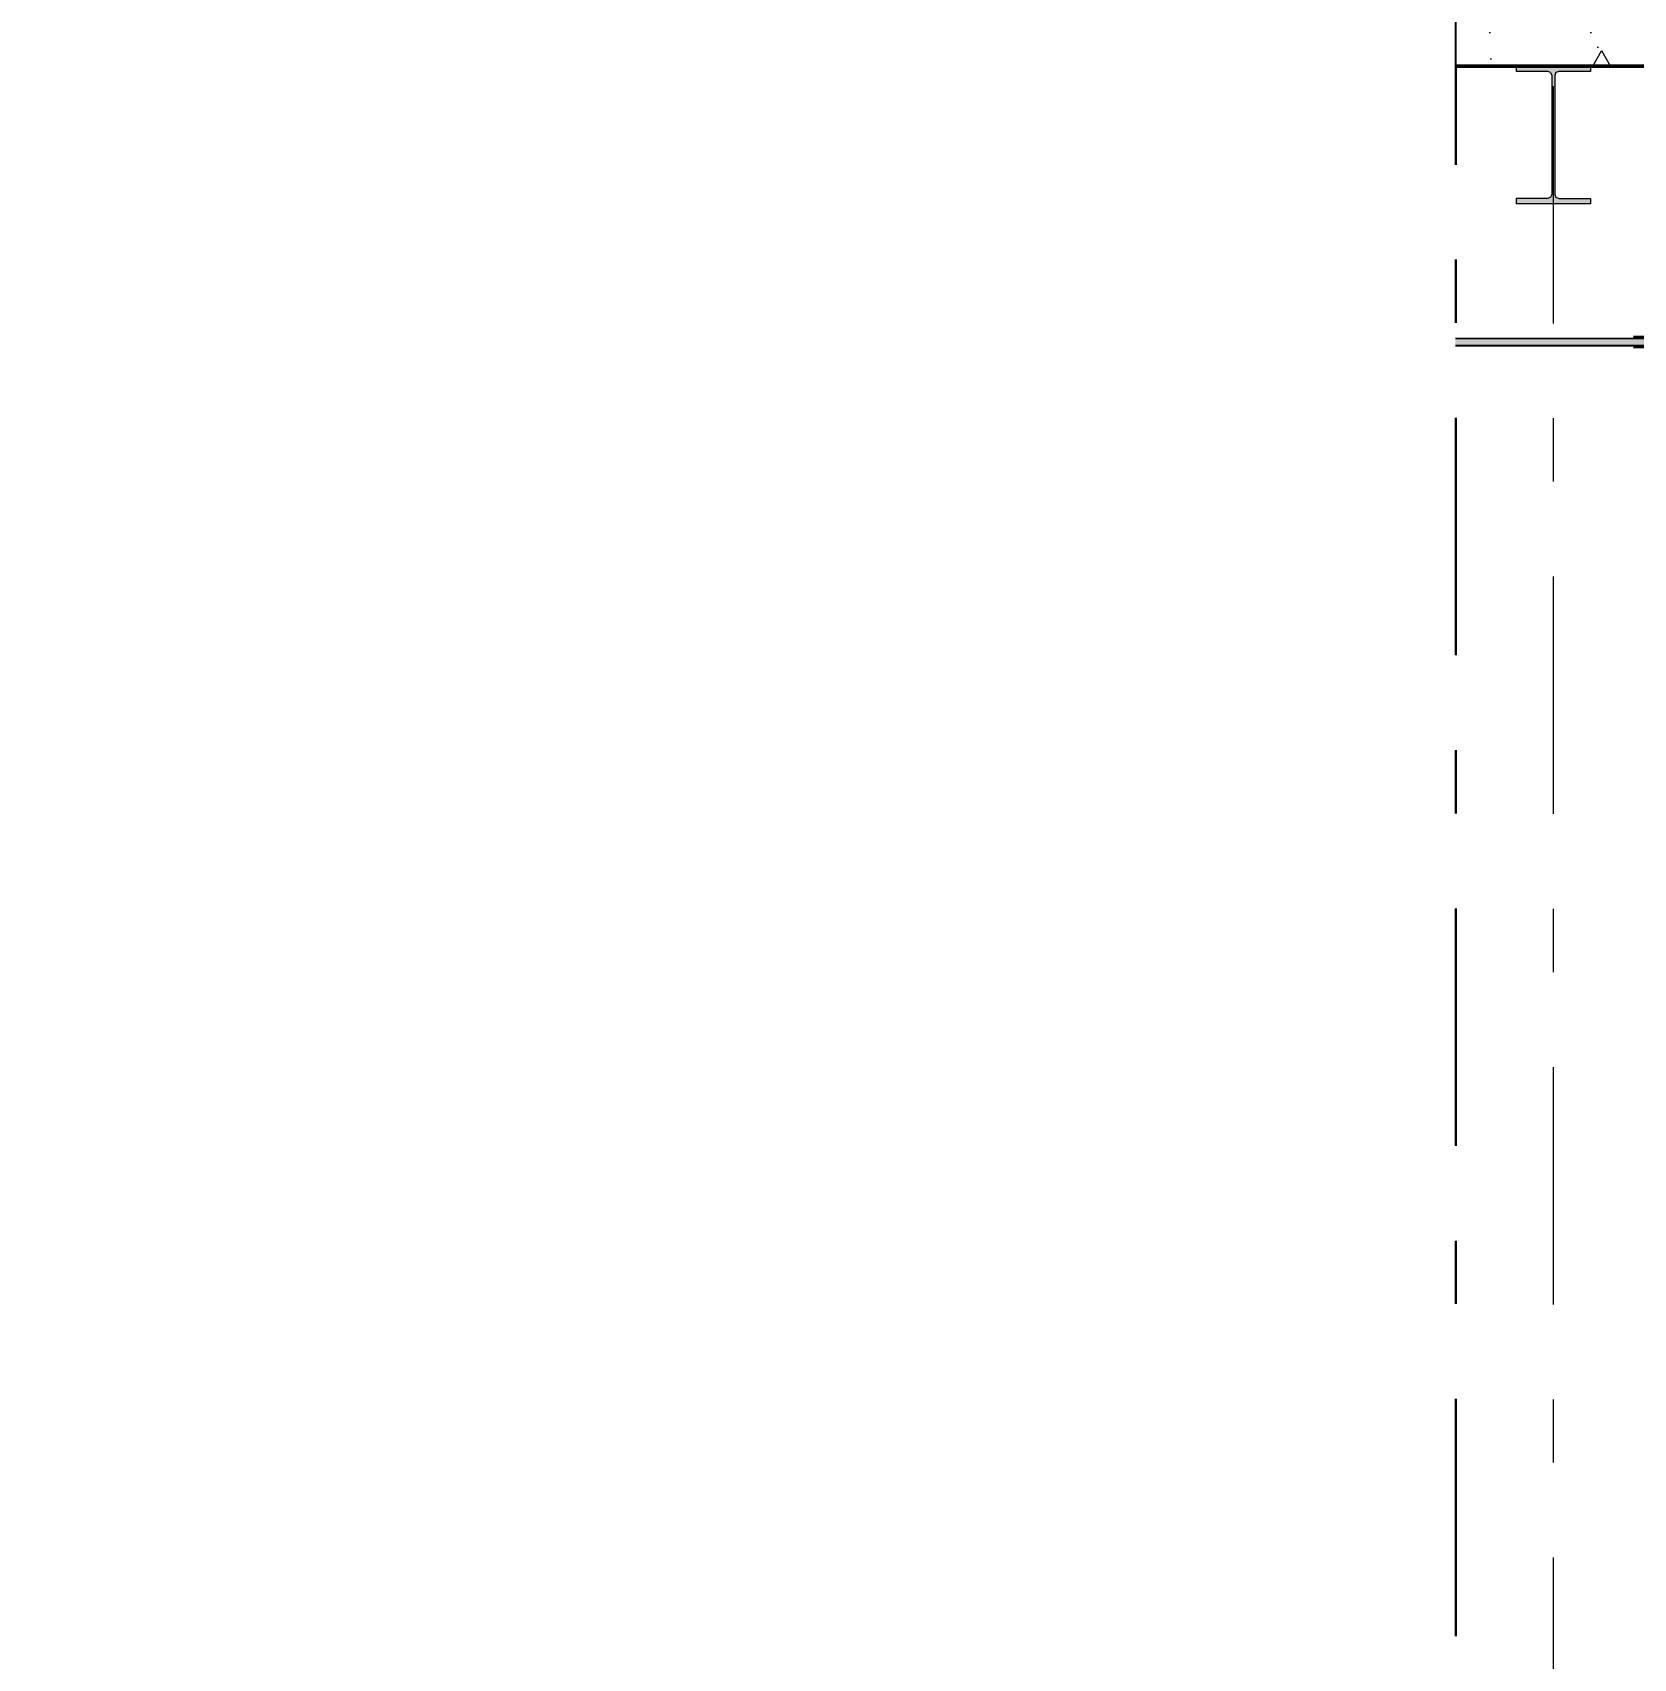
# Model space of a CAD drawing. Header units: millimetres. Extents: x -48147 to 1428745, y -495156 to 18123.
# Drawn here: x 1365083 to 1368652, y -481749 to -478124 of the extents above; entities that cross this region are included whole.
import ezdxf
from ezdxf.enums import TextEntityAlignment as Align

# ---------------------------------------------------------------- set-up
doc = ezdxf.new("R2010")
doc.units = ezdxf.units.MM
doc.header["$MEASUREMENT"] = 0
doc.linetypes.add('Double Dashed', pattern=[1093.611073, 529.166651, -211.666656, 141.111112, -211.666656])
doc.linetypes.add('Wipeout_Contour', pattern=[1000, 0, -1000])
for name, color, linetype in [('A-230-M_FLOOR.IFC Import', 7, 'Continuous'), ('A-25-M_Wall_Int', 7, 'Continuous'), ('A-95-D_1_100', 7, 'Continuous'), ('A-95-P_Drawing', 7, 'Continuous'), ('New_A-15-MG_Structural_Grid_Phase_2', 7, 'Continuous'), ('New_A-20-M_Ceiling', 7, 'Continuous'), ('New_A-25-M_Curtain_Wall', 7, 'Continuous'), ('S-280-M_STRUCT_FRAME.IFC Import', 7, 'Continuous')]:
    doc.layers.add(name, color=color, linetype=linetype)
for name, color, linetype, lineweight, true_color in [('A-230-M_FLOOR.IFC Import_Pen_No__109', 7, 'Continuous', 15, 0xa6a6a6), ('A-230-M_FLOOR.IFC Import_Pen_No__29', 7, 'Continuous', 50, 0x2a2a2a), ('New_A-15-MG_Structural_Grid_Phase_2_Pen_No__222', 7, 'Continuous', 13, 0x65af33), ('New_A-20-M_Ceiling_Pen_No__107', 7, 'Continuous', 15, 0xa6a6a6), ('New_A-20-M_Ceiling_Pen_No__29', 7, 'Continuous', 50, 0x2a2a2a), ('New_A-25-M_Curtain_Wall_Pen_No__144', 7, 'Continuous', 0, 0xc8c8c8), ('New_A-25-M_Curtain_Wall_Pen_No__165', 7, 'Continuous', 0, 0x006060), ('New_A-25-M_Curtain_Wall_Pen_No__27', 7, 'Continuous', 50, 0x2a2a2a)]:
    doc.layers.add(name, color=color, linetype=linetype, lineweight=lineweight, true_color=true_color)
for name, color, linetype, lineweight in [('A-25-M_Wall_Int_Pen_No__87', 8, 'Continuous', 20), ('A-95-D_1_100_Pen_No__1', 7, 'Continuous', 13), ('A-95-P_Drawing_Pen_No__194', 7, 'Continuous', 25), ('New_A-20-M_Ceiling_Pen_No__89', 8, 'Continuous', 20), ('New_A-25-M_Curtain_Wall_Pen_No__1', 7, 'Continuous', 13), ('New_A-25-M_Curtain_Wall_Pen_No__4', 7, 'Continuous', 20), ('New_A-25-M_Curtain_Wall_Pen_No__85', 8, 'Continuous', 20), ('New_A-25-M_Curtain_Wall_Pen_No__87', 8, 'Continuous', 20), ('S-280-M_STRUCT_FRAME.IFC Import_Pen_No__1', 7, 'Continuous', 13), ('S-280-M_STRUCT_FRAME.IFC Import_Pen_No__160', 5, 'Continuous', 200), ('S-280-M_STRUCT_FRAME.IFC Import_Pen_No__90', 8, 'Continuous', 20)]:
    doc.layers.add(name, color=color, linetype=linetype, lineweight=lineweight)
doc.styles.add('GENERATED_STYLE_1', font='')
doc.styles.add('GENERATED_STYLE_2', font='')
doc.styles.get('GENERATED_STYLE_1').set_extended_font_data('Arial')
doc.styles.get('GENERATED_STYLE_2').set_extended_font_data('Swis721 BT')
doc.dimstyles.new('GENERATED_STYLE__2', dxfattribs={"dimtxt": 300, "dimasz": 95, "dimexe": 0.18, "dimexo": 0, "dimgap": 0.09, "dimtad": 1, "dimdec": 0, "dimzin": 0, "dimdsep": 46, "dimtxsty": 'GENERATED_STYLE_1', "dimblk": 'ARROWHEAD_2', "dimblk1": 'ARROWHEAD_2', "dimblk2": 'ARROWHEAD_2', "dimcen": 0.09, "dimclrd": 7, "dimclre": 7, "dimclrt": 7, "dimadec": 0, "dimazin": 0, "dimtfac": 1, "dimtdec": 4, "dimtmove": 0, "dimatfit": 3, "dimfxl": 1, "dimtolj": 1, "dimtzin": 0, "dimarcsym": 0})

# ---------------------------------------------------------------- blocks, each defined once
blk = doc.blocks.new('Section Elem_95_2', base_point=(1341556.5, -489899))
at = {"color": 254, "linetype": 'Wipeout_Contour', "lineweight": 0, "ltscale": 5785577.246110495}
blk.add_wipeout([(1365167.5, -477042), (1365142.4, -477042), (1365142.4, -478798.8), (1365167.5, -478798.8)], dxfattribs=at).dxf.layer = 'New_A-25-M_Curtain_Wall'
at = {"color": 254, "linetype": 'Wipeout_Contour', "lineweight": 0, "ltscale": 5786306.334087869}
blk.add_wipeout([(1365543.6, -476999), (1365167.5, -476999), (1365167.5, -478798.8), (1365543.6, -478798.8)], dxfattribs=at).dxf.layer = 'New_A-25-M_Curtain_Wall'
at = {"layer": 'New_A-25-M_Curtain_Wall_Pen_No__85', "linetype": 'Continuous'}
h = blk.add_hatch(dxfattribs=at)
h.set_pattern_fill('Batt_Insulation_0002', color=256, style=0, pattern_type=2)
h.set_pattern_definition([(60, (1341556.51, -489898.95), (-43.30127, 25), []), (120, (1341556.51, -489898.95), (43.30127, 25), [])])
h.paths.add_polyline_path([(1365543.6, -476999), (1365167.5, -476999), (1365167.5, -478798.8), (1365543.6, -478798.8)])
at = {"layer": 'New_A-25-M_Curtain_Wall_Pen_No__27', "linetype": 'Continuous'}
for p, q in [((1365167.5, -476999), (1365167.5, -478798.8)), ((1365543.6, -476999), (1365167.5, -476999)), ((1365543.6, -476999), (1365543.6, -477042)), ((1365543.6, -477042), (1365543.6, -478798.8)), ((1365543.6, -478798.8), (1365167.5, -478798.8))]:
    blk.add_line(p, q, dxfattribs=at)
at = {"layer": 'New_A-25-M_Curtain_Wall_Pen_No__87', "linetype": 'Continuous'}
blk.add_line((1365142.4, -478798.8), (1365167.5, -478798.8), dxfattribs=at)
blk = doc.blocks.new('Section Elem_202_2', base_point=(1341556.5, -489899))
at = {"color": 254, "linetype": 'Wipeout_Contour', "lineweight": 0, "ltscale": 5788444.670813248}
blk.add_wipeout([(1365661.5, -478799), (1365543.6, -478799), (1365543.6, -478824), (1365661.5, -478824)], dxfattribs=at).dxf.layer = 'New_A-20-M_Ceiling'
at = {"color": 254, "linetype": 'Wipeout_Contour', "lineweight": 0, "ltscale": 5797750.387644633}
blk.add_wipeout([(1367919.7, -478804), (1368222.5, -478804), (1368222.5, -478799), (1367919.7, -478799)], dxfattribs=at).dxf.layer = 'New_A-20-M_Ceiling'
at = {"layer": 'New_A-20-M_Ceiling_Pen_No__107', "linetype": 'Continuous'}
blk.add_hatch(color=256, dxfattribs=at).paths.add_polyline_path([(1365661.5, -478799), (1365661.5, -478824), (1367919.7, -478824), (1367919.7, -478799)])
at = {"layer": 'New_A-20-M_Ceiling_Pen_No__29', "linetype": 'Continuous'}
for p, q in [((1365661.5, -478799), (1365661.5, -478824)), ((1367919.7, -478799), (1365661.5, -478799)), ((1367919.7, -478824), (1365661.5, -478824)), ((1367919.7, -478799), (1367919.7, -478824))]:
    blk.add_line(p, q, dxfattribs=at)
at = {"layer": 'New_A-20-M_Ceiling_Pen_No__89', "linetype": 'Continuous'}
for p, q in [((1365543.6, -478799), (1365661.5, -478799)), ((1365543.6, -478824), (1365661.5, -478824)), ((1367919.7, -478799), (1368222.5, -478799))]:
    blk.add_line(p, q, dxfattribs=at)
blk = doc.blocks.new('Section Elem_224_2', base_point=(1341556.5, -489899))
at = {"layer": 'New_A-25-M_Curtain_Wall_Pen_No__27', "linetype": 'Continuous'}
for p, q in [((1365062.1, -478799), (1365062.1, -478814)), ((1365142.4, -478814), (1365062.1, -478814)), ((1365142.4, -478799), (1365142.4, -478814)), ((1365543.6, -478799), (1365142.4, -478799)), ((1365543.6, -478799), (1365543.6, -478849)), ((1365062.1, -478834), (1365062.1, -478849)), ((1365142.4, -478834), (1365062.1, -478834)), ((1365142.4, -478834), (1365142.4, -478849)), ((1365543.6, -478849), (1365142.4, -478849))]:
    blk.add_line(p, q, dxfattribs=at)
at = {"color": 254, "linetype": 'Wipeout_Contour', "lineweight": 0, "ltscale": 5785046.317333014}
blk.add_wipeout([(1365024.5, -478799), (1364371.2, -478799), (1364371.2, -478849), (1365024.5, -478849)], dxfattribs=at).dxf.layer = 'New_A-25-M_Curtain_Wall'
at = {"layer": 'New_A-25-M_Curtain_Wall_Pen_No__144', "linetype": 'Continuous'}
blk.add_hatch(color=256, dxfattribs=at).paths.add_polyline_path([(1365142.4, -478834), (1365142.4, -478849), (1365543.6, -478849), (1365543.6, -478799), (1365142.4, -478799), (1365142.4, -478814), (1365062.1, -478814), (1365062.1, -478799), (1365024.5, -478799), (1365024.5, -478849), (1365062.1, -478849), (1365062.1, -478834)])
at = {"layer": 'New_A-25-M_Curtain_Wall_Pen_No__27', "linetype": 'Continuous'}
for p, q in [((1365024.5, -478799), (1365024.5, -478849)), ((1365062.1, -478799), (1365024.5, -478799)), ((1365062.1, -478849), (1365024.5, -478849))]:
    blk.add_line(p, q, dxfattribs=at)
at = {"layer": 'New_A-25-M_Curtain_Wall_Pen_No__4', "linetype": 'Continuous'}
for p, q in [((1364371.1, -478799), (1365024.5, -478799)), ((1364371.1, -478849), (1365024.5, -478849))]:
    blk.add_line(p, q, dxfattribs=at)
blk = doc.blocks.new('Section Elem_230_2', base_point=(1341556.5, -489899))
at = {"layer": 'New_A-25-M_Curtain_Wall_Pen_No__1', "linetype": 'Continuous'}
blk.add_line((1365142.4, -478849), (1365142.4, -481749), dxfattribs=at)
at = {"color": 254, "linetype": 'Wipeout_Contour', "lineweight": 0, "ltscale": 7234627.596585339}
blk.add_wipeout([(1364377.1, -481749), (1365024.5, -481749), (1365062.1, -481749), (1365062.1, -478849), (1364377.1, -478849)], dxfattribs=at).dxf.layer = 'New_A-25-M_Curtain_Wall'
at = {"layer": 'New_A-25-M_Curtain_Wall_Pen_No__165', "linetype": 'Continuous', "lineweight": 0, "true_color": 0x001818}
blk.add_hatch(color=168, dxfattribs=at).paths.add_polyline_path([(1365142.4, -481764), (1365142.4, -478834), (1365062.1, -478834), (1365062.1, -481764)])
at = {"layer": 'New_A-25-M_Curtain_Wall_Pen_No__1', "linetype": 'Continuous'}
blk.add_line((1365062.1, -478849), (1365062.1, -481749), dxfattribs=at)
blk = doc.blocks.new('Section Elem_232_2', base_point=(1341556.5, -489899))
at = {"layer": 'New_A-25-M_Curtain_Wall_Pen_No__1', "linetype": 'Continuous'}
blk.add_line((1365142.4, -477042), (1365142.4, -478799), dxfattribs=at)
at = {"color": 254, "linetype": 'Wipeout_Contour', "lineweight": 0, "ltscale": 7230495.364973722}
blk.add_wipeout([(1364377.1, -478799), (1365024.5, -478799), (1365062.1, -478799), (1365062.1, -477042), (1364377.1, -477042)], dxfattribs=at).dxf.layer = 'New_A-25-M_Curtain_Wall'
at = {"layer": 'New_A-25-M_Curtain_Wall_Pen_No__165', "linetype": 'Continuous', "lineweight": 0, "true_color": 0x001818}
blk.add_hatch(color=168, dxfattribs=at).paths.add_polyline_path([(1365142.4, -478814), (1365142.4, -477027), (1365062.1, -477027), (1365062.1, -478814)])
at = {"layer": 'New_A-25-M_Curtain_Wall_Pen_No__1', "linetype": 'Continuous'}
blk.add_line((1365062.1, -477042), (1365062.1, -478799), dxfattribs=at)
blk = doc.blocks.new('Section Elem_326_2', base_point=(1341556.5, -489899))
at = {"color": 254, "linetype": 'Wipeout_Contour', "lineweight": 0, "ltscale": 5797207.477053342}
blk.add_wipeout([(1367919.7, -478804), (1367919.7, -478824), (1367926.2, -478824), (1367926.2, -478804)], dxfattribs=at).dxf.layer = 'New_A-20-M_Ceiling'
at = {"layer": 'New_A-20-M_Ceiling_Pen_No__107', "linetype": 'Continuous'}
blk.add_hatch(color=256, dxfattribs=at).paths.add_polyline_path([(1367926.2, -478804), (1367926.2, -478824), (1374098.5, -478824), (1374098.5, -478804)])
at = {"layer": 'New_A-20-M_Ceiling_Pen_No__29', "linetype": 'Continuous'}
for p, q in [((1367926.2, -478804), (1367926.2, -478824)), ((1374098.5, -478804), (1367926.2, -478804)), ((1374098.5, -478824), (1367926.2, -478824))]:
    blk.add_line(p, q, dxfattribs=at)
at = {"layer": 'New_A-20-M_Ceiling_Pen_No__89', "linetype": 'Continuous'}
for p, q in [((1367919.7, -478804), (1367926.2, -478804)), ((1367919.7, -478824), (1367926.2, -478824))]:
    blk.add_line(p, q, dxfattribs=at)
blk = doc.blocks.new('Section Elem_340_2', base_point=(1341556.5, -489899))
at = {"color": 254, "linetype": 'Wipeout_Contour', "lineweight": 0, "ltscale": 17377614.70185858}
blk.add_wipeout([(1365543.6, -478798.8), (1365142.4, -478798.8), (1365142.4, -478799), (1368222.5, -478799), (1368222.5, -478653.6), (1367032, -478653.6), (1367032, -478709.5), (1367041.3, -478718.4), (1367063.8, -478722.2), (1367281.8, -478722.2), (1367281.8, -478743.5), (1365543.6, -478743.5)], dxfattribs=at).dxf.layer = 'A-25-M_Wall_Int'
at = {"color": 254, "linetype": 'Wipeout_Contour', "lineweight": 0, "ltscale": 11584708.56456539}
blk.add_wipeout([(1365142.4, -478849), (1365142.4, -481749), (1365543.6, -481749), (1365543.6, -481799), (1368222.5, -481799), (1368222.5, -478824), (1365543.6, -478824), (1365543.6, -478849)], dxfattribs=at).dxf.layer = 'A-25-M_Wall_Int'
blk = doc.blocks.new('Section Elem_350_2', base_point=(1341556.5, -489899))
at = {"color": 254, "linetype": 'Wipeout_Contour', "lineweight": 0, "ltscale": 5798234.122844413}
blk.add_wipeout([(1368222.5, -478653.6), (1368222.5, -478804), (1368226.8, -478804), (1368226.8, -478653.6)], dxfattribs=at).dxf.layer = 'A-25-M_Wall_Int'
at = {"color": 254, "linetype": 'Wipeout_Contour', "lineweight": 0, "ltscale": 5800330.710812486}
blk.add_wipeout([(1368222.5, -478824), (1368222.5, -481799), (1368226.8, -481799), (1368226.8, -478824)], dxfattribs=at).dxf.layer = 'A-25-M_Wall_Int'
at = {"color": 254, "linetype": 'Wipeout_Contour', "lineweight": 0, "ltscale": 11595665.67299231}
blk.add_wipeout([(1368222.9, -478215.2), (1368222.6, -478222.5), (1368222.6, -478630.1), (1368222.9, -478637.3), (1368223.6, -478640.3), (1368226.8, -478640.3), (1368226.8, -478212.3), (1368223.6, -478212.3)], dxfattribs=at).dxf.layer = 'A-25-M_Wall_Int'
at = {"color": 254, "linetype": 'Wipeout_Contour', "lineweight": 0, "ltscale": 5800361.10426545}
blk.add_wipeout([(1368226.8, -478824), (1368226.8, -481799), (1368238.6, -481799), (1368238.6, -478824)], dxfattribs=at).dxf.layer = 'A-25-M_Wall_Int'
at = {"color": 254, "linetype": 'Wipeout_Contour', "lineweight": 0, "ltscale": 14494910.67385662}
blk.add_wipeout([(1368226.8, -478212.3), (1368226.8, -478640.3), (1368235.2, -478640.3), (1368235.2, -478653.6), (1368226.8, -478653.6), (1368226.8, -478804), (1368238.6, -478804), (1368238.6, -478199), (1368235.2, -478199), (1368235.2, -478212.3)], dxfattribs=at).dxf.layer = 'A-25-M_Wall_Int'
at = {"color": 254, "linetype": 'Wipeout_Contour', "lineweight": 0, "ltscale": 5800419.104352092}
blk.add_wipeout([(1368238.6, -481799), (1368257.5, -481799), (1368257.5, -478824), (1368238.6, -478824)], dxfattribs=at).dxf.layer = 'A-25-M_Wall_Int'
at = {"layer": 'A-25-M_Wall_Int_Pen_No__87', "linetype": 'Continuous'}
blk.add_line((1368222.5, -478824), (1368222.5, -481799), dxfattribs=at)
at = {"color": 254, "linetype": 'Wipeout_Contour', "lineweight": 0, "ltscale": 5798022.451184051}
blk.add_wipeout([(1368257.5, -478199), (1368238.6, -478199), (1368238.6, -478804), (1368257.5, -478804)], dxfattribs=at).dxf.layer = 'A-25-M_Wall_Int'
at = {"color": 254, "linetype": 'Wipeout_Contour', "lineweight": 0, "ltscale": 5800502.948872443}
blk.add_wipeout([(1368257.5, -481799), (1368283, -481799), (1368283, -478824), (1368257.5, -478824)], dxfattribs=at).dxf.layer = 'A-25-M_Wall_Int'
at = {"layer": 'A-25-M_Wall_Int_Pen_No__87', "linetype": 'Continuous'}
blk.add_line((1368222.5, -478653.6), (1368222.5, -478804), dxfattribs=at)
at = {"color": 254, "linetype": 'Wipeout_Contour', "lineweight": 0, "ltscale": 5798106.330352263}
blk.add_wipeout([(1368283, -478199), (1368257.5, -478199), (1368257.5, -478804), (1368283, -478804)], dxfattribs=at).dxf.layer = 'A-25-M_Wall_Int'
at = {"color": 254, "linetype": 'Wipeout_Contour', "lineweight": 0, "ltscale": 5800610.090425138}
blk.add_wipeout([(1368283, -481799), (1368314.3, -481799), (1368314.3, -478824), (1368283, -478824)], dxfattribs=at).dxf.layer = 'A-25-M_Wall_Int'
at = {"color": 254, "linetype": 'Wipeout_Contour', "lineweight": 0, "ltscale": 5798213.516178627}
blk.add_wipeout([(1368314.3, -478199), (1368283, -478199), (1368283, -478804), (1368314.3, -478804)], dxfattribs=at).dxf.layer = 'A-25-M_Wall_Int'
at = {"color": 254, "linetype": 'Wipeout_Contour', "lineweight": 0, "ltscale": 5800737.27355831}
blk.add_wipeout([(1368314.3, -481799), (1368350.4, -481799), (1368350.4, -478824), (1368314.3, -478824)], dxfattribs=at).dxf.layer = 'A-25-M_Wall_Int'
at = {"color": 254, "linetype": 'Wipeout_Contour', "lineweight": 0, "ltscale": 5798340.751865062}
blk.add_wipeout([(1368350.4, -478199), (1368314.3, -478199), (1368314.3, -478804), (1368350.4, -478804)], dxfattribs=at).dxf.layer = 'A-25-M_Wall_Int'
at = {"color": 254, "linetype": 'Wipeout_Contour', "lineweight": 0, "ltscale": 5800880.63410973}
blk.add_wipeout([(1368350.4, -481799), (1368390.3, -481799), (1368390.3, -478824), (1368350.4, -478824)], dxfattribs=at).dxf.layer = 'A-25-M_Wall_Int'
at = {"color": 254, "linetype": 'Wipeout_Contour', "lineweight": 0, "ltscale": 5798484.171651667}
blk.add_wipeout([(1368390.3, -478199), (1368350.4, -478199), (1368350.4, -478804), (1368390.3, -478804)], dxfattribs=at).dxf.layer = 'A-25-M_Wall_Int'
at = {"color": 254, "linetype": 'Wipeout_Contour', "lineweight": 0, "ltscale": 5801035.8163431}
blk.add_wipeout([(1368390.3, -481799), (1368432.7, -481799), (1368432.7, -478824), (1368390.3, -478824)], dxfattribs=at).dxf.layer = 'A-25-M_Wall_Int'
at = {"color": 254, "linetype": 'Wipeout_Contour', "lineweight": 0, "ltscale": 14496365.8817406}
blk.add_wipeout([(1368390.3, -478804), (1368432.7, -478804), (1368432.7, -478505.6), (1368390.6, -478505.6), (1368390.6, -478493.8), (1368432.7, -478493.8), (1368432.7, -478210.8), (1368390.6, -478210.8), (1368390.6, -478199), (1368390.3, -478199)], dxfattribs=at).dxf.layer = 'A-25-M_Wall_Int'
at = {"color": 254, "linetype": 'Wipeout_Contour', "lineweight": 0, "ltscale": 5801198.104991504}
blk.add_wipeout([(1368432.7, -481799), (1368476.3, -481799), (1368476.3, -478824), (1368432.7, -478824)], dxfattribs=at).dxf.layer = 'A-25-M_Wall_Int'
at = {"color": 254, "linetype": 'Wipeout_Contour', "lineweight": 0, "ltscale": 11597233.69323823}
blk.add_wipeout([(1368461.2, -478210.8), (1368432.7, -478210.8), (1368432.7, -478493.8), (1368461.2, -478493.8), (1368467.5, -478491.1), (1368470.1, -478484.9), (1368470.1, -478219.7), (1368467.5, -478213.4)], dxfattribs=at).dxf.layer = 'A-25-M_Wall_Int'
at = {"color": 254, "linetype": 'Wipeout_Contour', "lineweight": 0, "ltscale": 5801362.569276178}
blk.add_wipeout([(1368476.3, -478824), (1368476.3, -481799), (1368519.8, -481799), (1368519.8, -478824)], dxfattribs=at).dxf.layer = 'A-25-M_Wall_Int'
at = {"color": 254, "linetype": 'Wipeout_Contour', "lineweight": 0, "ltscale": 5799004.115830185}
blk.add_wipeout([(1368432.7, -478505.6), (1368432.7, -478804), (1368476.3, -478804), (1368476.3, -478505.6)], dxfattribs=at).dxf.layer = 'A-25-M_Wall_Int'
at = {"color": 254, "linetype": 'Wipeout_Contour', "lineweight": 0, "ltscale": 5801524.211962746}
blk.add_wipeout([(1368519.8, -481799), (1368561.9, -481799), (1368561.9, -478824), (1368519.8, -478824)], dxfattribs=at).dxf.layer = 'A-25-M_Wall_Int'
at = {"color": 254, "linetype": 'Wipeout_Contour', "lineweight": 0, "ltscale": 5799168.642317564}
blk.add_wipeout([(1368476.3, -478804), (1368519.8, -478804), (1368519.8, -478505.6), (1368476.3, -478505.6)], dxfattribs=at).dxf.layer = 'A-25-M_Wall_Int'
at = {"color": 254, "linetype": 'Wipeout_Contour', "lineweight": 0, "ltscale": 5801678.121592977}
blk.add_wipeout([(1368561.9, -481799), (1368601.4, -481799), (1368601.4, -478824), (1368561.9, -478824)], dxfattribs=at).dxf.layer = 'A-25-M_Wall_Int'
at = {"color": 254, "linetype": 'Wipeout_Contour', "lineweight": 0, "ltscale": 11597482.31910778}
blk.add_wipeout([(1368476.8, -478484.9), (1368479.4, -478491.1), (1368485.7, -478493.8), (1368519.8, -478493.8), (1368519.8, -478210.8), (1368485.7, -478210.8), (1368479.4, -478213.4), (1368476.8, -478219.7)], dxfattribs=at).dxf.layer = 'A-25-M_Wall_Int'
at = {"color": 254, "linetype": 'Wipeout_Contour', "lineweight": 0, "ltscale": 5801819.621519545}
blk.add_wipeout([(1368601.4, -481799), (1368636.9, -481799), (1368636.9, -478824), (1368601.4, -478824)], dxfattribs=at).dxf.layer = 'A-25-M_Wall_Int'
at = {"color": 254, "linetype": 'Wipeout_Contour', "lineweight": 0, "ltscale": 14497643.33330695}
blk.add_wipeout([(1368556.3, -478210.8), (1368519.8, -478210.8), (1368519.8, -478493.8), (1368556.3, -478493.8), (1368556.3, -478505.6), (1368519.8, -478505.6), (1368519.8, -478804), (1368561.9, -478804), (1368561.9, -478199), (1368556.3, -478199)], dxfattribs=at).dxf.layer = 'A-25-M_Wall_Int'
at = {"color": 254, "linetype": 'Wipeout_Contour', "lineweight": 0, "ltscale": 5801915.55794243}
blk.add_wipeout([(1368636.9, -481799), (1368652.2, -481799), (1368652.2, -478824), (1368636.9, -478824)], dxfattribs=at).dxf.layer = 'A-25-M_Wall_Int'
at = {"color": 254, "linetype": 'Wipeout_Contour', "lineweight": 0, "ltscale": 5799281.988595949}
blk.add_wipeout([(1368601.4, -478199), (1368561.9, -478199), (1368561.9, -478804), (1368601.4, -478804)], dxfattribs=at).dxf.layer = 'A-25-M_Wall_Int'
at = {"color": 254, "linetype": 'Wipeout_Contour', "lineweight": 0, "ltscale": 5799423.546970114}
blk.add_wipeout([(1368636.9, -478199), (1368601.4, -478199), (1368601.4, -478804), (1368636.9, -478804)], dxfattribs=at).dxf.layer = 'A-25-M_Wall_Int'
at = {"color": 254, "linetype": 'Wipeout_Contour', "lineweight": 0, "ltscale": 5799519.52301885}
blk.add_wipeout([(1368652.2, -478199), (1368636.9, -478199), (1368636.9, -478804), (1368652.2, -478804)], dxfattribs=at).dxf.layer = 'A-25-M_Wall_Int'
blk = doc.blocks.new('Section Elem_410_2', base_point=(1341556.5, -489899))
at = {"color": 254, "linetype": 'Wipeout_Contour', "lineweight": 0, "ltscale": 5795783.234526895}
blk.add_wipeout([(1368235.2, -478199), (1367281.8, -478199), (1367281.8, -478212.3), (1368235.2, -478212.3)], dxfattribs=at).dxf.layer = 'S-280-M_STRUCT_FRAME.IFC Import'
at = {"color": 254, "linetype": 'Wipeout_Contour', "lineweight": 0, "ltscale": 5795894.540444711}
blk.add_wipeout([(1367032, -478653.6), (1368235.2, -478653.6), (1368235.2, -478640.3), (1367032, -478640.3)], dxfattribs=at).dxf.layer = 'S-280-M_STRUCT_FRAME.IFC Import'
at = {"color": 254, "linetype": 'Wipeout_Contour', "lineweight": 0, "ltscale": 5795771.392469661}
blk.add_wipeout([(1368223.6, -478212.3), (1367281.8, -478212.3), (1367281.8, -478215.2), (1368222.9, -478215.2)], dxfattribs=at).dxf.layer = 'S-280-M_STRUCT_FRAME.IFC Import'
at = {"color": 254, "linetype": 'Wipeout_Contour', "lineweight": 0, "ltscale": 8692355.093625382}
blk.add_wipeout([(1367050.5, -478222.5), (1368222.6, -478222.5), (1368222.9, -478215.2), (1367281.8, -478215.2), (1367281.8, -478220.3), (1367063.8, -478220.3)], dxfattribs=at).dxf.layer = 'S-280-M_STRUCT_FRAME.IFC Import'
at = {"color": 254, "linetype": 'Wipeout_Contour', "lineweight": 0, "ltscale": 8692141.269366492}
blk.add_wipeout([(1367032, -478233), (1367032, -478630.1), (1368222.6, -478630.1), (1368222.6, -478222.5), (1367050.5, -478222.5), (1367041.3, -478224)], dxfattribs=at).dxf.layer = 'S-280-M_STRUCT_FRAME.IFC Import'
at = {"layer": 'S-280-M_STRUCT_FRAME.IFC Import_Pen_No__90', "linetype": 'Continuous'}
for p, q in [((1368222.6, -478222.5), (1367050.5, -478222.5)), ((1368235.3, -478212.3), (1367281.8, -478212.3))]:
    blk.add_line(p, q, dxfattribs=at)
at = {"color": 254, "linetype": 'Wipeout_Contour', "lineweight": 0, "ltscale": 5795853.497290531}
blk.add_wipeout([(1368222.6, -478630.1), (1367032, -478630.1), (1367032, -478637.3), (1368222.9, -478637.3)], dxfattribs=at).dxf.layer = 'S-280-M_STRUCT_FRAME.IFC Import'
at = {"color": 254, "linetype": 'Wipeout_Contour', "lineweight": 0, "ltscale": 5795861.188713415}
blk.add_wipeout([(1367032, -478640.3), (1368223.6, -478640.3), (1368222.9, -478637.3), (1367032, -478637.3)], dxfattribs=at).dxf.layer = 'S-280-M_STRUCT_FRAME.IFC Import'
at = {"layer": 'S-280-M_STRUCT_FRAME.IFC Import_Pen_No__90', "linetype": 'Continuous'}
for p, q in [((1368222.6, -478630.1), (1367032, -478630.1)), ((1368235.3, -478640.3), (1367032, -478640.3)), ((1368235.3, -478653.6), (1367032, -478653.6))]:
    blk.add_line(p, q, dxfattribs=at)
blk = doc.blocks.new('Section Elem_413_2', base_point=(1341556.5, -489899))
at = {"layer": 'S-280-M_STRUCT_FRAME.IFC Import_Pen_No__1', "linetype": 'Continuous'}
for p, q in [((1367281.8, -478199), (1367281.8, -478220.3)), ((1367041.3, -478224), (1367032, -478233)), ((1367032, -478233), (1367032, -478709.5)), ((1367032, -478709.5), (1367041.3, -478718.4)), ((1367281.8, -478722.2), (1367281.8, -478743.5))]:
    blk.add_line(p, q, dxfattribs=at)
at = {"layer": 'S-280-M_STRUCT_FRAME.IFC Import_Pen_No__1', "linetype": 'Continuous', "flags": 128}
for points in [[(1367281.8, -478220.3), (1367063.8, -478220.3), (1367041.3, -478224)], [(1367041.3, -478718.4), (1367063.8, -478722.2), (1367281.8, -478722.2)]]:
    blk.add_lwpolyline(points, dxfattribs=at)
at = {"color": 254, "linetype": 'Wipeout_Contour', "lineweight": 0, "ltscale": 10131004.68049405}
blk.add_wipeout([(1365629.4, -478212.5), (1365621.3, -478220.3), (1366750.3, -478220.3), (1366750.3, -478199), (1365794.8, -478199), (1365794.8, -478209), (1365650.6, -478209)], dxfattribs=at).dxf.layer = 'S-280-M_STRUCT_FRAME.IFC Import'
at = {"layer": 'S-280-M_STRUCT_FRAME.IFC Import_Pen_No__90', "linetype": 'Continuous'}
blk.add_line((1366750.3, -478199), (1365794.8, -478199), dxfattribs=at)
at = {"color": 254, "linetype": 'Wipeout_Contour', "lineweight": 0, "ltscale": 7237232.395166775}
blk.add_wipeout([(1365620.6, -478221), (1365620.6, -478224), (1366990.8, -478224), (1366968.3, -478220.3), (1365621.3, -478220.3)], dxfattribs=at).dxf.layer = 'S-280-M_STRUCT_FRAME.IFC Import'
at = {"color": 254, "linetype": 'Wipeout_Contour', "lineweight": 0, "ltscale": 5790336.902843541}
blk.add_wipeout([(1365620.6, -478233), (1367000.1, -478233), (1366990.8, -478224), (1365620.6, -478224)], dxfattribs=at).dxf.layer = 'S-280-M_STRUCT_FRAME.IFC Import'
at = {"color": 254, "linetype": 'Wipeout_Contour', "lineweight": 0, "ltscale": 15919684.2240058}
blk.add_wipeout([(1365543.6, -478709.5), (1367000.1, -478709.5), (1367000.1, -478233), (1365620.6, -478233), (1365620.6, -478327), (1365629.4, -478335.4), (1365650.6, -478339), (1365794.8, -478339), (1365794.8, -478349), (1365606.8, -478349), (1365543.6, -478349)], dxfattribs=at).dxf.layer = 'S-280-M_STRUCT_FRAME.IFC Import'
at = {"layer": 'S-280-M_STRUCT_FRAME.IFC Import_Pen_No__1', "linetype": 'Continuous'}
for p, q in [((1366750.3, -478199), (1366750.3, -478220.3)), ((1366990.8, -478224), (1367000.1, -478233))]:
    blk.add_line(p, q, dxfattribs=at)
at = {"layer": 'S-280-M_STRUCT_FRAME.IFC Import_Pen_No__1', "linetype": 'Continuous', "flags": 128}
blk.add_lwpolyline([(1366990.8, -478224), (1366968.3, -478220.3), (1366750.3, -478220.3)], dxfattribs=at)
at = {"layer": 'S-280-M_STRUCT_FRAME.IFC Import_Pen_No__90', "linetype": 'Continuous'}
for p, q in [((1367000.1, -478233), (1365620.6, -478233)), ((1366750.3, -478220.3), (1365621.3, -478220.3))]:
    blk.add_line(p, q, dxfattribs=at)
at = {"color": 254, "linetype": 'Wipeout_Contour', "lineweight": 0, "ltscale": 5790833.562439414}
blk.add_wipeout([(1367000.1, -478709.5), (1365543.6, -478709.5), (1365543.6, -478718.4), (1366990.8, -478718.4)], dxfattribs=at).dxf.layer = 'S-280-M_STRUCT_FRAME.IFC Import'
at = {"color": 254, "linetype": 'Wipeout_Contour', "lineweight": 0, "ltscale": 5790811.909454476}
blk.add_wipeout([(1366990.8, -478718.4), (1365543.6, -478718.4), (1365543.6, -478722.2), (1366968.3, -478722.2)], dxfattribs=at).dxf.layer = 'S-280-M_STRUCT_FRAME.IFC Import'
at = {"layer": 'S-280-M_STRUCT_FRAME.IFC Import_Pen_No__1', "linetype": 'Continuous'}
for p, q in [((1367000.1, -478233), (1367000.1, -478709.5)), ((1367000.1, -478709.5), (1366990.8, -478718.4))]:
    blk.add_line(p, q, dxfattribs=at)
at = {"color": 254, "linetype": 'Wipeout_Contour', "lineweight": 0, "ltscale": 5790395.811970372}
blk.add_wipeout([(1366750.3, -478722.2), (1365543.6, -478722.2), (1365543.6, -478743.5), (1366750.3, -478743.5)], dxfattribs=at).dxf.layer = 'S-280-M_STRUCT_FRAME.IFC Import'
at = {"layer": 'S-280-M_STRUCT_FRAME.IFC Import_Pen_No__160', "linetype": 'Continuous', "lineweight": 0, "true_color": 0x00007f}
blk.add_hatch(color=176, dxfattribs=at).paths.add_polyline_path([(1366750.3, -478743.5), (1367281.8, -478743.5), (1367281.8, -478722.2), (1367063.8, -478722.2), (1367041.3, -478718.4), (1367032, -478709.5), (1367032, -478233), (1367041.3, -478224), (1367063.8, -478220.3), (1367281.8, -478220.3), (1367281.8, -478199), (1366750.3, -478199), (1366750.3, -478220.3), (1366968.3, -478220.3), (1366990.8, -478224), (1367000.1, -478233), (1367000.1, -478709.5), (1366990.8, -478718.4), (1366968.3, -478722.2), (1366750.3, -478722.2)])
at = {"layer": 'S-280-M_STRUCT_FRAME.IFC Import_Pen_No__1', "linetype": 'Continuous'}
for p in [(1366750.3, -478722.2), (1367281.8, -478743.5)]:
    blk.add_line(p, (1366750.3, -478743.5), dxfattribs=at)
at = {"layer": 'S-280-M_STRUCT_FRAME.IFC Import_Pen_No__1', "linetype": 'Continuous', "flags": 128}
blk.add_lwpolyline([(1366990.8, -478718.4), (1366968.3, -478722.2), (1366750.3, -478722.2)], dxfattribs=at)
at = {"layer": 'S-280-M_STRUCT_FRAME.IFC Import_Pen_No__90', "linetype": 'Continuous'}
for p, q in [((1367000.1, -478709.5), (1365543.6, -478709.5)), ((1366750.3, -478722.2), (1365543.6, -478722.2)), ((1366750.3, -478743.5), (1365543.6, -478743.5))]:
    blk.add_line(p, q, dxfattribs=at)
blk = doc.blocks.new('Section Elem_414_2', base_point=(1341556.5, -489899))
at = {"layer": 'S-280-M_STRUCT_FRAME.IFC Import_Pen_No__160', "linetype": 'Continuous', "lineweight": 0, "true_color": 0x00007f}
blk.add_hatch(color=176, dxfattribs=at).paths.add_polyline_path([(1368390.6, -478505.6), (1368556.3, -478505.6), (1368556.3, -478493.8), (1368485.7, -478493.8), (1368479.4, -478491.1), (1368476.8, -478484.9), (1368476.8, -478219.7), (1368479.4, -478213.4), (1368485.7, -478210.8), (1368556.3, -478210.8), (1368556.3, -478199), (1368390.6, -478199), (1368390.6, -478210.8), (1368461.2, -478210.8), (1368467.5, -478213.4), (1368470.1, -478219.7), (1368470.1, -478484.9), (1368467.5, -478491.1), (1368461.2, -478493.8), (1368390.6, -478493.8)])
at = {"layer": 'S-280-M_STRUCT_FRAME.IFC Import_Pen_No__1', "linetype": 'Continuous'}
for p, q in [((1368390.6, -478199), (1368390.6, -478210.8)), ((1368556.3, -478199), (1368556.3, -478210.8)), ((1368390.6, -478493.8), (1368390.6, -478505.6)), ((1368556.3, -478493.8), (1368556.3, -478505.6)), ((1368556.3, -478505.6), (1368390.6, -478505.6))]:
    blk.add_line(p, q, dxfattribs=at)
at = {"layer": 'S-280-M_STRUCT_FRAME.IFC Import_Pen_No__1', "linetype": 'Continuous', "flags": 128}
for points in [[(1368467.5, -478213.4), (1368461.2, -478210.8), (1368390.6, -478210.8)], [(1368467.5, -478213.4), (1368470.1, -478219.7), (1368470.1, -478484.9), (1368467.5, -478491.1)], [(1368479.4, -478213.4), (1368476.8, -478219.7), (1368476.8, -478484.9), (1368479.4, -478491.1)], [(1368556.3, -478210.8), (1368485.7, -478210.8), (1368479.4, -478213.4)], [(1368467.5, -478491.1), (1368461.2, -478493.8), (1368390.6, -478493.8)], [(1368479.4, -478491.1), (1368485.7, -478493.8), (1368556.3, -478493.8)]]:
    blk.add_lwpolyline(points, dxfattribs=at)
blk = doc.blocks.new('Section Elem_430_2', base_point=(1341556.5, -489899))
at = {"layer": 'S-280-M_STRUCT_FRAME.IFC Import_Pen_No__1', "linetype": 'Continuous'}
for p, q in [((1365794.9, -478199), (1365794.9, -478209)), ((1365794.9, -478339), (1365794.9, -478349))]:
    blk.add_line(p, q, dxfattribs=at)
at = {"layer": 'S-280-M_STRUCT_FRAME.IFC Import_Pen_No__1', "linetype": 'Continuous', "flags": 128}
for points in [[(1365794.9, -478209), (1365650.6, -478209), (1365629.4, -478212.5)], [(1365629.4, -478335.4), (1365650.6, -478339), (1365794.9, -478339)]]:
    blk.add_lwpolyline(points, dxfattribs=at)
at = {"color": 254, "linetype": 'Wipeout_Contour', "lineweight": 0, "ltscale": 5787630.392526017}
blk.add_wipeout([(1365543.6, -478349), (1365606.8, -478349), (1365606.8, -478199), (1365543.6, -478199)], dxfattribs=at).dxf.layer = 'S-280-M_STRUCT_FRAME.IFC Import'
at = {"layer": 'S-280-M_STRUCT_FRAME.IFC Import_Pen_No__160', "linetype": 'Continuous', "lineweight": 0, "true_color": 0x00007f}
blk.add_hatch(color=176, dxfattribs=at).paths.add_polyline_path([(1365794.9, -478199), (1365606.8, -478199), (1365606.8, -478349), (1365794.9, -478349), (1365794.9, -478339), (1365650.6, -478339), (1365629.4, -478335.4), (1365620.6, -478327), (1365620.6, -478221), (1365629.4, -478212.5), (1365650.6, -478209), (1365794.9, -478209)])
at = {"layer": 'S-280-M_STRUCT_FRAME.IFC Import_Pen_No__1', "linetype": 'Continuous'}
for p, q in [((1365606.8, -478199), (1365606.8, -478349)), ((1365629.4, -478212.5), (1365620.6, -478221)), ((1365620.6, -478221), (1365620.6, -478327)), ((1365794.9, -478349), (1365606.8, -478349)), ((1365620.6, -478327), (1365629.4, -478335.4))]:
    blk.add_line(p, q, dxfattribs=at)
at = {"layer": 'S-280-M_STRUCT_FRAME.IFC Import_Pen_No__90', "linetype": 'Continuous'}
for p, q in [((1365543.6, -478199), (1365606.8, -478199)), ((1365543.6, -478349), (1365606.8, -478349))]:
    blk.add_line(p, q, dxfattribs=at)
blk = doc.blocks.new('Section Elem_601_2', base_point=(1341556.5, -489899))
at = {"color": 254, "linetype": 'Wipeout_Contour', "lineweight": 0, "ltscale": 5787432.09087833}
blk.add_wipeout([(1365606.8, -478049), (1365543.6, -478049), (1365543.6, -478199), (1365606.8, -478199)], dxfattribs=at).dxf.layer = 'A-230-M_FLOOR.IFC Import'
at = {"color": 254, "linetype": 'Wipeout_Contour', "lineweight": 0, "ltscale": 5804483.30985903}
blk.add_wipeout([(1374573.5, -478049), (1365606.8, -478049), (1365606.8, -478199), (1374573.5, -478199)], dxfattribs=at).dxf.layer = 'A-230-M_FLOOR.IFC Import'
at = {"layer": 'A-230-M_FLOOR.IFC Import_Pen_No__109', "linetype": 'Continuous'}
h = blk.add_hatch(dxfattribs=at)
h.set_pattern_fill('Lightweight_Concrete_0002', color=256, style=0, pattern_type=2)
h.set_pattern_definition([(0, (1341556.5, -489898.95), (0, 779.423), [48.75, -401.25]), (0, (1341781.5, -489509.24), (0, 779.423), [48.75, -401.25]), (60, (1341556.5, -489898.95), (-675, 389.711), [48.75, -401.25]), (60, (1342006.5, -489898.95), (-675, 389.711), [48.75, -401.25]), (120, (1341605.3, -489898.95), (675, 389.711), [48.75, -401.25]), (120, (1342055.3, -489898.95), (675, 389.711), [48.75, -401.25]), (0, (1341556.51, -489823.95), (0, 150), [0, -150, 0, -225]), (45, (1341631.51, -489823.95), (-106.066, 106.066), [0, -112.5, 0, -187.5])])
h.paths.add_polyline_path([(1374573.5, -478049), (1365606.8, -478049), (1365606.8, -478199), (1374573.5, -478199)])
at = {"layer": 'A-230-M_FLOOR.IFC Import_Pen_No__29', "linetype": 'Continuous'}
for p, q in [((1365606.8, -478049), (1365606.8, -478199)), ((1365794.9, -478199), (1365606.8, -478199)), ((1366750.3, -478199), (1365794.9, -478199)), ((1367281.8, -478199), (1366750.3, -478199)), ((1368390.6, -478199), (1367281.8, -478199)), ((1368556.3, -478199), (1368390.6, -478199)), ((1371740.6, -478199), (1368556.3, -478199))]:
    blk.add_line(p, q, dxfattribs=at)
blk = doc.blocks.new('Standard grid marker[1]_2', base_point=(1368473.5, -468494.3))
at = {"layer": 'New_A-15-MG_Structural_Grid_Phase_2_Pen_No__222', "linetype": 'Double Dashed'}
blk.add_line((1368473.5, -469494.3), (1368473.5, -492899), dxfattribs=at)
at = {"layer": 'New_A-15-MG_Structural_Grid_Phase_2_Pen_No__222', "style": 'GENERATED_STYLE_2'}
for tag, p in [('AC_MarkerText_1_0', (1368473.5, -467950.9)), ('AC_MarkerText_1_1', (1368473.5, -494355.6))]:
    blk.add_attdef(tag, text='', height=350, rotation=360, dxfattribs=at).set_placement(p, align=Align.MIDDLE_CENTER)
blk = doc.blocks.new('*D698', base_point=(1341556.5, -489899))
at = {"layer": 'A-95-D_1_100_Pen_No__1', "linetype": 'Continuous'}
for p, q in [((1357652.9, -477774.7), (1357777.9, -477846.9)), ((1357809.2, -477810.8), (1357621.7, -477810.8)), ((1357715.4, -481860.8), (1357715.4, -477810.8)), ((1357652.9, -481824.7), (1357777.9, -481896.9)), ((1357809.2, -481860.8), (1357621.7, -481860.8))]:
    blk.add_line(p, q, dxfattribs=at)
at = {"layer": 'A-95-D_1_100_Pen_No__1', "insert": (1357655.4, -480350.6), "char_height": 300, "attachment_point": 7, "rotation": 90, "style": 'GENERATED_STYLE_1'}
blk.add_mtext('\\A1;{\\fArial|b0|i0|c0|p34;4,050}', dxfattribs=at)
blk = doc.blocks.new('ARROWHEAD_2')
at = {"color": 0, "linetype": 'Continuous', "lineweight": 0}
for p, q in [((-0.378, -0.655), (0.378, 0.655)), ((0, 0), (-1, 0))]:
    blk.add_line(p, q, dxfattribs=at)

msp = doc.modelspace()

# ---------------------------------------------------------------- block references
at = {"layer": 'New_A-25-M_Curtain_Wall'}
msp.add_blockref('Section Elem_95_2', (1341556.5, -489899), dxfattribs=at)

# ---------------------------------------------------------------- next in the draw order: block references
at = {"layer": 'New_A-20-M_Ceiling'}
msp.add_blockref('Section Elem_202_2', (1341556.5, -489899), dxfattribs=at)

# ---------------------------------------------------------------- next in the draw order: block references
msp.add_blockref('Section Elem_326_2', (1341556.5, -489899), dxfattribs=at)
at = {"layer": 'New_A-25-M_Curtain_Wall'}
msp.add_blockref('Section Elem_224_2', (1341556.5, -489899), dxfattribs=at)

# ---------------------------------------------------------------- next in the draw order: block references
for name in ['Section Elem_232_2', 'Section Elem_230_2']:
    msp.add_blockref(name, (1341556.5, -489899), dxfattribs=at)

# ---------------------------------------------------------------- next in the draw order: block references
at = {"layer": 'A-25-M_Wall_Int'}
msp.add_blockref('Section Elem_340_2', (1341556.5, -489899), dxfattribs=at)

# ---------------------------------------------------------------- next in the draw order: block references
msp.add_blockref('Section Elem_350_2', (1341556.5, -489899), dxfattribs=at)

# ---------------------------------------------------------------- next in the draw order: block references
at = {"layer": 'S-280-M_STRUCT_FRAME.IFC Import'}
for name in ['Section Elem_410_2', 'Section Elem_414_2']:
    msp.add_blockref(name, (1341556.5, -489899), dxfattribs=at)

# ---------------------------------------------------------------- next in the draw order: block references
msp.add_blockref('Section Elem_413_2', (1341556.5, -489899), dxfattribs=at)

# ---------------------------------------------------------------- next in the draw order: block references
msp.add_blockref('Section Elem_430_2', (1341556.5, -489899), dxfattribs=at)

# ---------------------------------------------------------------- next in the draw order: block references
at = {"layer": 'A-230-M_FLOOR.IFC Import'}
msp.add_blockref('Section Elem_601_2', (1341556.5, -489899), dxfattribs=at)

# ---------------------------------------------------------------- next in the draw order: block references
at = {"layer": 'New_A-15-MG_Structural_Grid_Phase_2', "color": 8, "linetype": 'Continuous', "lineweight": 15}
msp.add_blockref('Standard grid marker[1]_2', (1368473.5, -468494.3), dxfattribs=at)

# ---------------------------------------------------------------- next in the draw order: dimensions: what is measured, and where the dimension line sits
at = {"layer": 'A-95-D_1_100', "linetype": 'Continuous'}
dim = msp.add_linear_dim(base=(1357715.4, -477810.8), p1=(1367703.9, -481860.8), p2=(1366299.9, -477810.8), angle=90, dimstyle='GENERATED_STYLE__2', dxfattribs=at)
dim.commit()
dim.dimension.update_dxf_attribs({"geometry": '*D698', "text_midpoint": (1357505.4, -479781.4), "dimtype": 160, "text_rotation": 90})

# ---------------------------------------------------------------- next in the draw order: wipeouts: each hides what was drawn before it
at = {"color": 254, "linetype": 'Wipeout_Contour', "lineweight": 0, "ltscale": 5793469.608298897}
msp.add_wipeout([(1363595.1, -471613.5), (1368255.3, -471613.5), (1368255.3, -491563.4), (1363595.1, -491563.4)], dxfattribs=at).dxf.layer = 'A-95-P_Drawing'

# ---------------------------------------------------------------- next in the draw order: linework, layer by layer
at = {"layer": 'A-95-P_Drawing_Pen_No__194', "linetype": 'Double Dashed', "flags": 128}
msp.add_lwpolyline([(1363595.1, -471613.5), (1368255.3, -471613.5), (1368255.3, -491563.4), (1363595.1, -491563.4)], close=True, dxfattribs=at)

doc.saveas('drawing.dxf')
